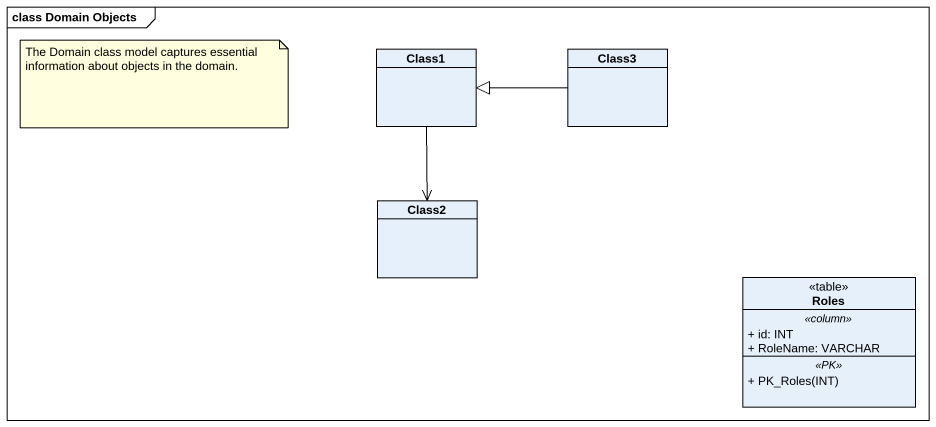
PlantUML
@startuml
mainframe class Domain Objects
hide circle
hide empty members
skinparam classAttributeIconSize 0
class Class1
class Class3
class Class2
class Roles <<table>> {
  .. <<column>> ..
  + id: INT
  + RoleName: VARCHAR
  .. <<PK>> ..
  + PK_Roles(INT)
}
Class1 --> Class2
Class3 -left-|> Class1
note as N1
  The Domain class model captures essential information about objects in the domain.
end note
@enduml
